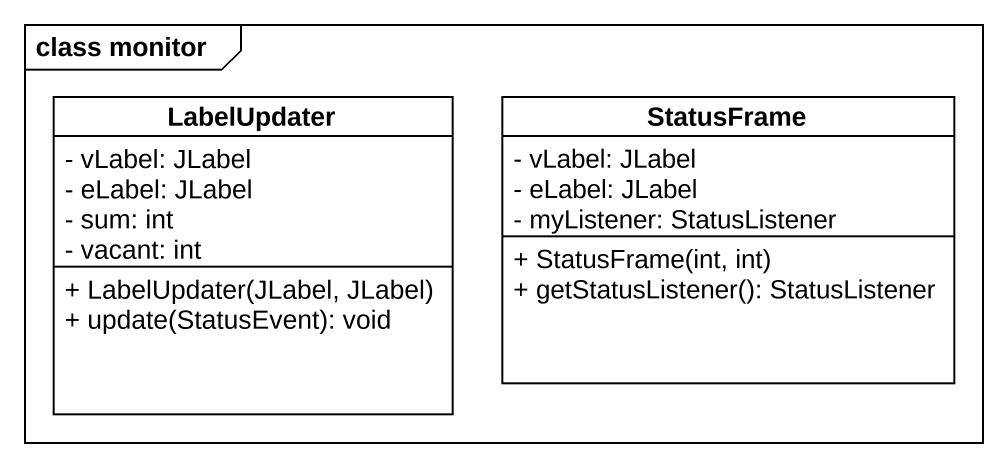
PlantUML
@startuml
mainframe class monitor
hide circle
hide empty members
skinparam classAttributeIconSize 0
class LabelUpdater {
  - vLabel: JLabel
  - eLabel: JLabel
  - sum: int
  - vacant: int
  + LabelUpdater(JLabel, JLabel)
  + update(StatusEvent): void
}
class StatusFrame {
  - vLabel: JLabel
  - eLabel: JLabel
  - myListener: StatusListener
  + StatusFrame(int, int)
  + getStatusListener(): StatusListener
}
@enduml
